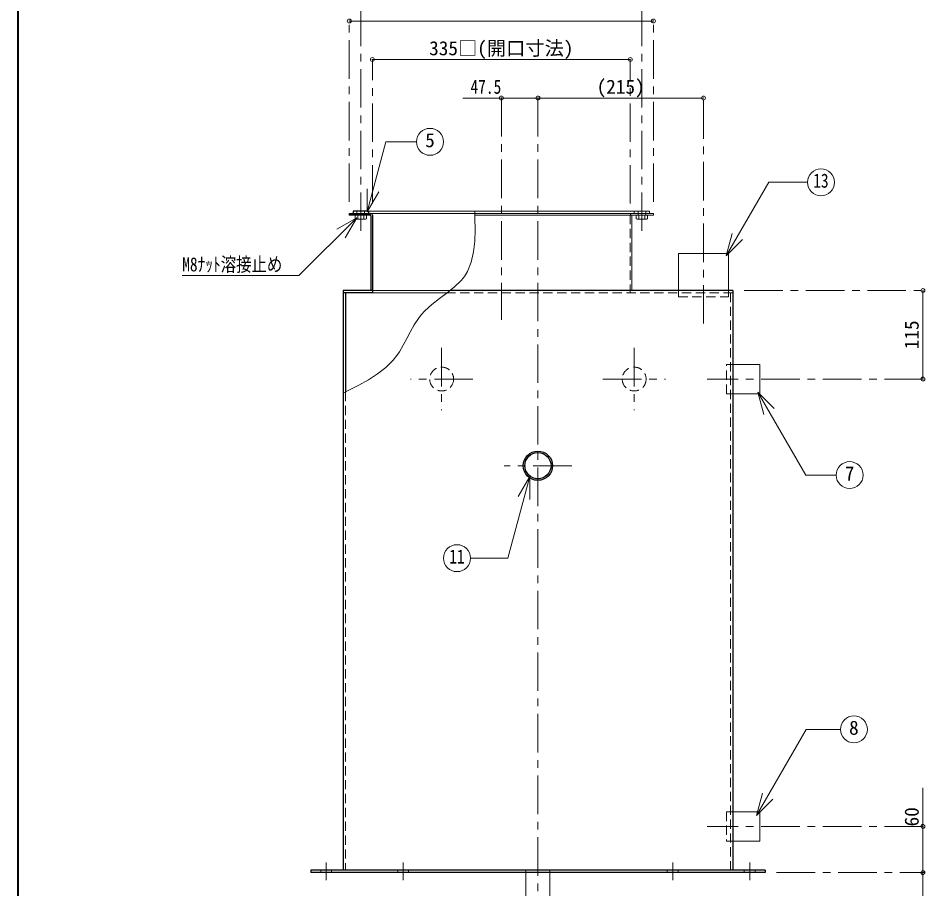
# Model space of a CAD drawing. Units: millimetres at full size, sheet at 1:10; details may follow other scales. Extents: x -2123 to 1927, y -1358 to 1452.
# Drawn here: x -2123 to -945, y -769 to 362 of the extents above; entities that cross this region are included whole.
import ezdxf
from ezdxf.enums import TextEntityAlignment as Align

# ---------------------------------------------------------------- set-up
doc = ezdxf.new("R2010")
doc.units = ezdxf.units.MM
doc.header["$LTSCALE"] = 10
doc.header["$PDMODE"] = 32
doc.header["$PDSIZE"] = 5
doc.linetypes.add('CHAIN1', pattern=[8, 5, -1, 1, -1])
doc.linetypes.add('DASHED1', pattern=[1.8, 1.2, -0.6])
doc.layers.add('0-0', color=7, linetype='Continuous', lineweight=18)
doc.styles.add('ＭＳ ゴシック', font='')
doc.styles.get('ＭＳ ゴシック').set_extended_font_data('MS Gothic')

msp = doc.modelspace()

# ---------------------------------------------------------------- linework, layer by layer
at = {"layer": '0-0', "color": 1, "lineweight": 40}
msp.add_line((-2122.8, -1358.09), (-2122.8, 1451.91), dxfattribs=at)
at = {"layer": '0-0', "color": 4, "linetype": 'CHAIN1', "lineweight": 9}
for p, q in [((-1677.8, 85.41), (-1677.8, 580.51)), ((-1312.8, 85.41), (-1312.8, 580.51)), ((-1692.8, 122.91), (-1692.8, 357.91)), ((-1297.8, 122.91), (-1297.8, 357.91)), ((-1662.8, 120.91), (-1662.8, 307.91)), ((-1327.8, 120.91), (-1327.8, 307.91)), ((-1495.3, 257.91), (-1495.3, -30.09)), ((-1447.8, 257.91), (-1447.8, -819.09)), ((-1232.8, -35.09), (-1232.8, 257.91)), ((-1179.8, 7.91), (-947.8, 7.91)), ((-1572.8, -66.59), (-1572.8, -147.59)), ((-1322.8, -66.59), (-1322.8, -147.59)), ((-1532.3, -107.09), (-1613.3, -107.09)), ((-1363.3, -107.09), (-1282.3, -107.09)), ((-947.8, -107.09), (-1227.8, -107.09)), ((-1403.8, -219.59), (-1491.8, -219.59)), ((-947.8, -688.09), (-1227.8, -688.09)), ((-1722.8, -758.09), (-1722.8, -735.09)), ((-1622.8, -735.09), (-1622.8, -758.09)), ((-1272.8, -735.09), (-1272.8, -758.09)), ((-1172.8, -758.09), (-1172.8, -735.09)), ((-1137.8, -748.09), (-945.8, -748.09))]:
    msp.add_line(p, q, dxfattribs=at)
at = {"layer": '0-0', "color": 4, "lineweight": 9}
for p, q in [((-1692.8, 357.91), (-1297.8, 357.91)), ((-1662.8, 307.91), (-1327.8, 307.91)), ((-1545.3, 257.91), (-1447.8, 257.91)), ((-1447.8, 257.91), (-1232.8, 257.91)), ((-1667.8, 110.91), (-1529.8, 110.91)), ((-1529.71, 107.91), (-1664.8, 107.91)), ((-1325.8, 104.91), (-1325.8, 7.91)), ((-1200.3, 55.91), (-1265.3, 55.91)), ((-1265.3, 7.91), (-1265.3, 55.91)), ((-1200.3, 7.91), (-1200.3, 55.91)), ((-1561.9, 7.91), (-1662.8, 7.91)), ((-1662.8, 4.91), (-1565.61, 4.91)), ((-947.8, -107.09), (-947.8, 7.91)), ((-947.8, -638.09), (-947.8, -798.09))]:
    msp.add_line(p, q, dxfattribs=at)
at = {"layer": '0-0'}
for p, q in [((-1669.55, 109.95), (-1645.15, 201.01)), ((-1605.43, 201.01), (-1645.15, 201.01)), ((-1203.12, 52.8), (-1147.92, 148.42)), ((-1147.92, 148.42), (-1097.75, 148.42)), ((-1669.55, 109.95), (-1669.55, 139.95)), ((-1669.55, 109.95), (-1654.55, 135.93)), ((-1302.8, 110.91), (-1529.8, 110.91)), ((-1529.71, 107.91), (-1297.8, 107.91)), ((-1302.8, 110.91), (-1302.8, 107.91)), ((-1297.8, 107.91), (-1297.8, 105.91)), ((-1682.91, 102.51), (-1708.89, 87.51)), ((-1682.91, 102.51), (-1697.91, 76.53)), ((-1684.05, 100.41), (-1671.55, 100.41)), ((-1681.55, 105.61), (-1681.55, 100.91)), ((-1674.05, 105.61), (-1674.05, 100.91)), ((-1297.8, 105.91), (-1529.65, 105.91)), ((-1306.55, 100.41), (-1319.05, 100.41)), ((-1316.55, 105.61), (-1316.55, 100.91)), ((-1309.05, 105.61), (-1309.05, 100.91)), ((-1203.12, 52.8), (-1195.36, 81.78)), ((-1203.12, 52.8), (-1181.91, 74.02)), ((-1159.8, -88.09), (-1194.8, -88.09)), ((-1159.8, -126.09), (-1159.8, -88.09)), ((-1159.8, -126.09), (-1194.8, -126.09)), ((-1162.03, -124.06), (-1154.26, -153.04)), ((-1162.03, -124.06), (-1140.82, -145.28)), ((-1458.35, -233.67), (-1473.35, -259.65)), ((-1458.35, -233.67), (-1458.35, -263.67)), ((-1163.84, -673.8), (-1156.07, -644.82)), ((-1163.84, -673.8), (-1142.63, -652.59)), ((-1159.8, -669.09), (-1194.8, -669.09)), ((-1159.8, -669.09), (-1159.8, -707.09)), ((-1159.8, -707.09), (-1194.8, -707.09)), ((-1463.3, -748.09), (-1463.3, -784.09)), ((-1432.3, -748.09), (-1432.3, -784.09))]:
    msp.add_line(p, q, dxfattribs=at)
at = {"layer": '0-0', "color": 5, "lineweight": 25}
for p, q in [((-1692.8, 107.91), (-1692.8, 105.91)), ((-1692.8, 107.91), (-1664.8, 107.91)), ((-1687.8, 110.91), (-1687.8, 107.91)), ((-1667.8, 110.91), (-1687.8, 110.91)), ((-1667.8, 110.91), (-1667.8, 107.91)), ((-1665.8, 105.91), (-1692.8, 105.91)), ((-1664.8, 104.91), (-1664.8, 7.91)), ((-1700.8, 7.91), (-1700.8, -745.29)), ((-1662.8, 7.91), (-1700.8, 7.91)), ((-1697.8, 4.91), (-1697.8, -123.91)), ((-1194.8, 7.91), (-1561.9, 7.91)), ((-1194.8, 7.91), (-1194.8, -745.29)), ((-1742.8, -745.09), (-1742.8, -748.09)), ((-1152.8, -745.09), (-1742.8, -745.09)), ((-1152.8, -748.09), (-1742.8, -748.09)), ((-1152.8, -745.09), (-1152.8, -748.09))]:
    msp.add_line(p, q, dxfattribs=at)
at = {"layer": '0-0', "color": 4, "linetype": 'DASHED1', "lineweight": 9}
for p, q in [((-1682.8, 105.91), (-1682.8, 110.91)), ((-1672.8, 105.91), (-1672.8, 110.91)), ((-1322.8, 110.91), (-1322.8, 107.91)), ((-1317.8, 105.91), (-1317.8, 110.91)), ((-1307.8, 105.91), (-1307.8, 110.91)), ((-1327.8, 105.91), (-1327.8, 4.91)), ((-1265.3, 7.91), (-1265.3, -0.09)), ((-1200.3, 7.91), (-1200.3, -0.09)), ((-1265.3, -0.09), (-1200.3, -0.09)), ((-1202.8, -126.09), (-1202.8, -88.09)), ((-1194.8, -88.09), (-1202.8, -88.09)), ((-1194.8, -126.09), (-1202.8, -126.09)), ((-1202.8, -669.09), (-1202.8, -707.09)), ((-1194.8, -669.09), (-1202.8, -669.09)), ((-1194.8, -707.09), (-1202.8, -707.09)), ((-1729.8, -745.09), (-1729.8, -748.09)), ((-1715.8, -745.09), (-1715.8, -748.09)), ((-1463.3, -748.09), (-1463.3, -745.09)), ((-1432.3, -748.09), (-1432.3, -745.09)), ((-1179.8, -745.09), (-1179.8, -748.09)), ((-1165.8, -745.09), (-1165.8, -748.09))]:
    msp.add_line(p, q, dxfattribs=at)
at = {"layer": '0-0', "linetype": 'DASHED1'}
for p, q in [((-1194.8, 4.91), (-1565.61, 4.91)), ((-1197.8, 4.91), (-1197.8, -745.29)), ((-1697.8, -123.91), (-1697.8, -745.29)), ((-1629.8, -745.09), (-1629.8, -748.09)), ((-1615.8, -745.09), (-1615.8, -748.09)), ((-1279.8, -745.09), (-1279.8, -748.09)), ((-1265.8, -745.09), (-1265.8, -748.09))]:
    msp.add_line(p, q, dxfattribs=at)
at = {"layer": '0-0'}
for points in [[(-1529.8, 110.91), (-1529.54, 102.04), (-1529.31, 86.88), (-1529.76, 72.12), (-1531.31, 57.99), (-1534.37, 44.75), (-1539.37, 32.65), (-1543.32, 26.25), (-1547.49, 21.03), (-1555.92, 12.76), (-1565.44, 5.04), (-1575.45, -2.49), (-1585.37, -10.24), (-1594.62, -18.58), (-1599.44, -23.84), (-1602.99, -28.4), (-1608.45, -36.75), (-1613.34, -45.5), (-1617.96, -54.41), (-1622.62, -63.22), (-1627.63, -71.68), (-1630.82, -76.34), (-1635.73, -82.44), (-1645.33, -91.96), (-1656.15, -100.41), (-1667.92, -108.01), (-1680.37, -115.01), (-1693.25, -121.64), (-1700.8, -125.41)], [(-1682.91, 102.51), (-1758.17, 27.24), (-1909.66, 27.24)], [(-1685.28, 105.61), (-1685.28, 100.91), (-1684.05, 100.41)], [(-1670.32, 105.61), (-1670.32, 100.91), (-1671.55, 100.41)], [(-1320.28, 105.61), (-1320.28, 100.91), (-1319.05, 100.41)], [(-1305.32, 105.61), (-1305.32, 100.91), (-1306.55, 100.41)], [(-1162.03, -124.06), (-1099.79, -231.86), (-1060.54, -231.86)], [(-1458.35, -233.67), (-1486.76, -339.7), (-1535.4, -339.7)], [(-1163.84, -673.8), (-1099.33, -562.08), (-1054.98, -562.08)]]:
    msp.add_lwpolyline(points, dxfattribs=at)
at = {"layer": '0-0', "color": 5, "lineweight": 25}
msp.add_lwpolyline([(-1662.8, 105.91), (-1662.8, 4.91), (-1700.8, 4.91)], dxfattribs=at)
at = {"layer": '0-0'}
for centre in [(-1587.93, 201.01), (-1080.25, 148.42), (-1043.04, -231.86), (-1552.9, -339.7), (-1037.48, -562.08)]:
    msp.add_circle(centre, 17.5, dxfattribs=at)
at = {"layer": '0-0', "color": 4, "linetype": 'DASHED1', "lineweight": 9}
for centre in [(-1572.8, -107.09), (-1322.8, -107.09)]:
    msp.add_circle(centre, 15.5, dxfattribs=at)
at = {"layer": '0-0', "color": 5, "lineweight": 25}
for radius in [19, 17]:
    msp.add_circle((-1447.8, -219.59), radius, dxfattribs=at)
for centre, radius in [((-1664.8, 105.91), 2), ((-1665.8, 104.91), 1)]:
    msp.add_arc(centre, radius, 0, 90, dxfattribs=at)
at = {"layer": '0-0', "color": 4, "linetype": 'DASHED1', "lineweight": 9}
msp.add_arc((-1325.8, 105.91), 2, 90, 180, dxfattribs=at)
at = {"layer": '0-0'}
for centre, radius, start, end in [((-1684.98, 105.61), 0.3, 90, 180), ((-1684.28, 108.06), 7.65, 271.74524, 290.89913), ((-1681.85, 105.61), 0.3, 0, 90), ((-1681.25, 105.61), 0.3, 90, 180), ((-1677.8, 114.75), 14.33, 254.82182, 285.17818), ((-1674.35, 105.61), 0.3, 0, 90), ((-1673.75, 105.61), 0.3, 90, 180), ((-1671.32, 108.06), 7.65, 249.10087, 268.25476), ((-1670.62, 105.61), 0.3, 0, 90), ((-1319.98, 105.61), 0.3, 90, 180), ((-1319.28, 108.06), 7.65, 271.74524, 290.89913), ((-1316.85, 105.61), 0.3, 0, 90), ((-1316.25, 105.61), 0.3, 90, 180), ((-1312.8, 114.75), 14.33, 254.82182, 285.17818), ((-1309.35, 105.61), 0.3, 0, 90), ((-1308.75, 105.61), 0.3, 90, 180), ((-1306.32, 108.06), 7.65, 249.10087, 268.25476), ((-1305.62, 105.61), 0.3, 0, 90)]:
    msp.add_arc(centre, radius, start, end, dxfattribs=at)
at = {"layer": '0-0', "color": 4, "lineweight": 9}
msp.add_arc((-1324.8, 104.91), 1, 90, 180, dxfattribs=at)
at = {"layer": '0-0', "color": 1}
for p in [(-1692.8, 357.91), (-1297.8, 357.91), (-1662.8, 307.91), (-1327.8, 307.91), (-1495.3, 257.91), (-1447.8, 257.91), (-1232.8, 257.91), (-947.8, 7.91), (-947.8, -107.09), (-947.8, -688.09), (-947.8, -748.09)]:
    msp.add_point(p, dxfattribs=at)

# ---------------------------------------------------------------- texts
at = {"layer": '0-0', "style": 'ＭＳ ゴシック'}
for s, p in [('335□(開口寸法)', (-1589.05, 307.91)), ('(215)', (-1371.55, 257.91)), ('5', (-1594.18, 188.51)), ('7', (-1049.29, -244.36)), ('8', (-1043.73, -574.58))]:
    msp.add_text(s, height=18.33, dxfattribs=at).set_placement(p, align=Align.BOTTOM_LEFT)
at = {"layer": '0-0', "style": 'ＭＳ ゴシック', "width": 0.8}
for s, p in [('47.5', (-1535.3, 257.91)), ('13', (-1090.25, 135.92)), ('M8ﾅｯﾄ溶接止め', (-1909.66, 27.24)), ('11', (-1562.9, -352.2))]:
    msp.add_text(s, height=18.33, dxfattribs=at).set_placement(p, align=Align.BOTTOM_LEFT)
at = {"layer": '0-0', "style": 'ＭＳ ゴシック'}
for s, p in [('115', (-947.8, -68.34)), ('60', (-947.8, -688.09))]:
    msp.add_text(s, height=18.33, rotation=90, dxfattribs=at).set_placement(p, align=Align.BOTTOM_LEFT)

doc.saveas('drawing.dxf')
